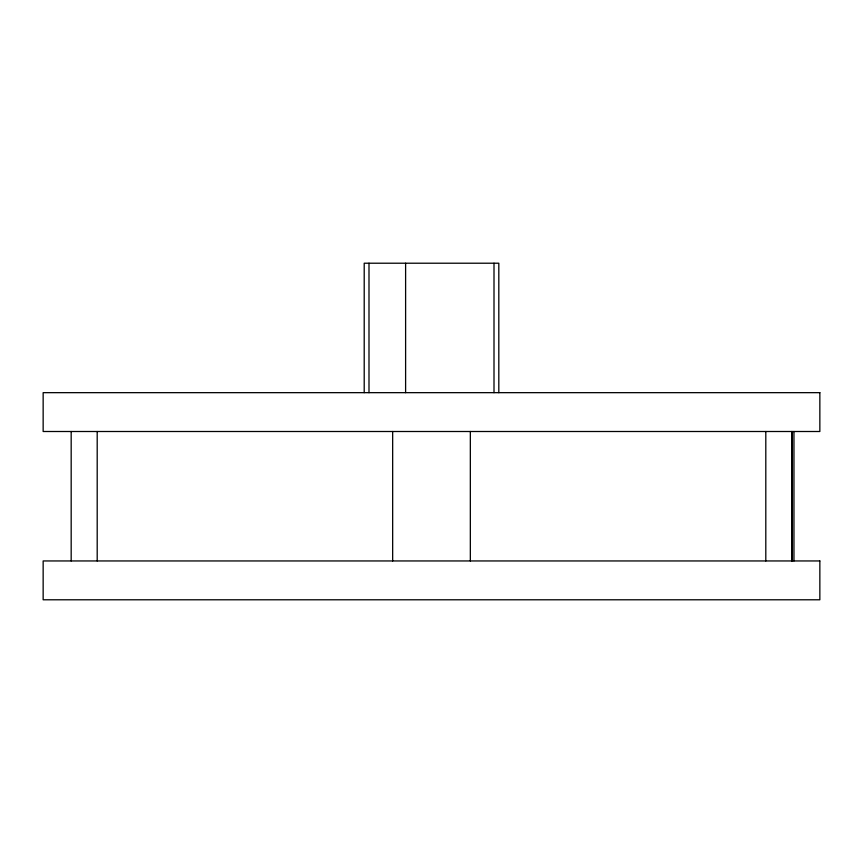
<?xml version="1.0" encoding="UTF-8"?>
<svg xmlns="http://www.w3.org/2000/svg" width="863" height="863" viewBox="0 0 863 863"><rect width="100%" height="100%" fill="white"/><g stroke="black" fill="none" stroke-linecap="round" stroke-linejoin="round"><path stroke-width="1.29" d="M793.96 431.5L793.96 560.95M791.975 431.5L791.975 560.95M791.824 431.5L791.824 560.95M765.805 431.5L765.805 560.95M498.814 392.665L498.814 263.215L364.208 263.215L364.208 392.665M494.003 263.215L494.003 392.665M470.335 431.5L470.335 560.95M405.61 263.215L405.61 392.665M392.665 431.5L392.665 560.95M368.997 263.215L368.997 392.665M97.195 431.5L97.195 560.95M71.176 431.5L71.176 560.95M819.85 392.665L43.15 392.665L43.15 431.5L819.85 431.5L819.85 392.665M819.85 560.95L43.15 560.95L43.15 599.785L819.85 599.785L819.85 560.95"/></g></svg>
